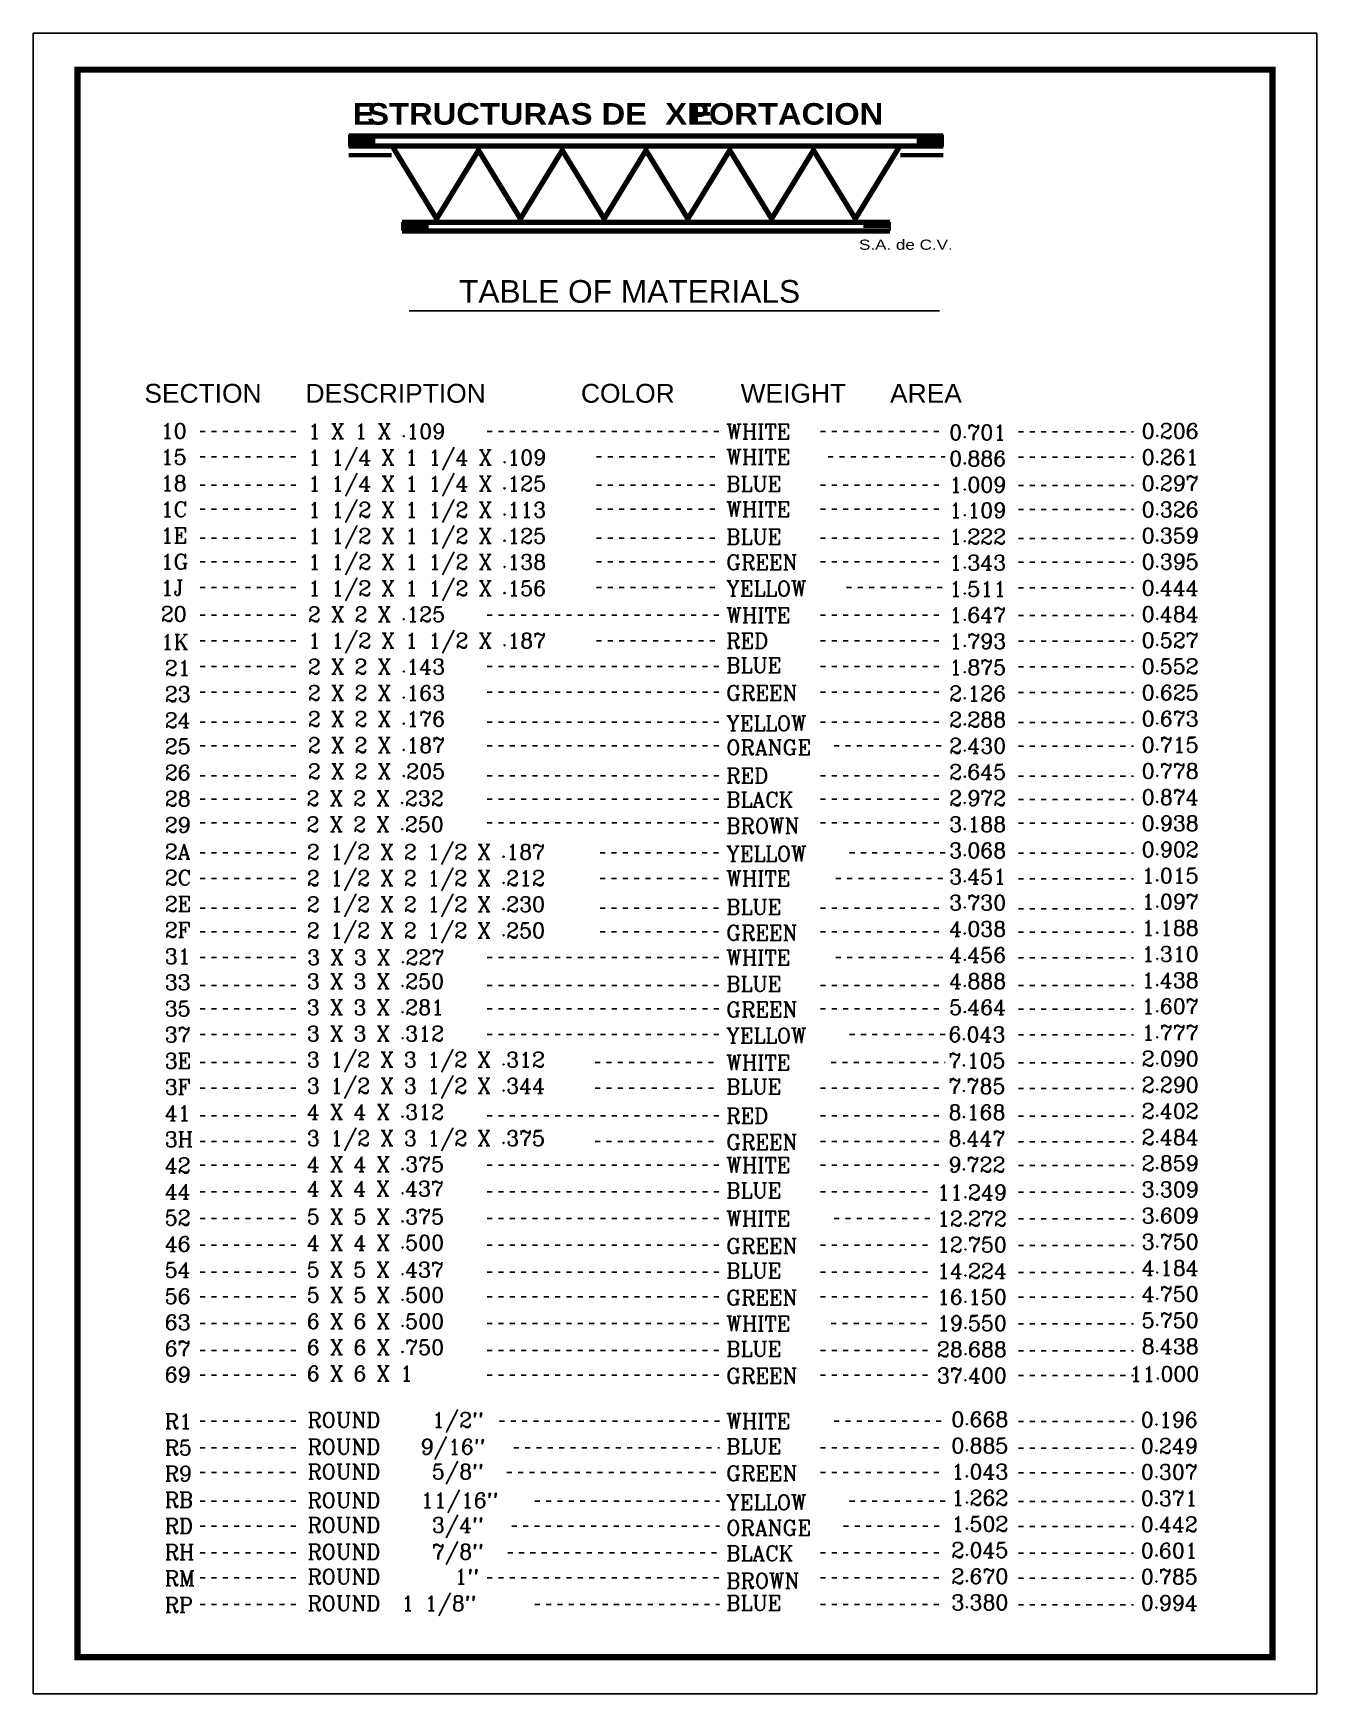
# Model space of a CAD drawing. Extents: x 112.5 to 138, y 51.2 to 84.2.
import ezdxf

# ---------------------------------------------------------------- set-up
doc = ezdxf.new("R2010")
doc.units = 0
doc.header["$MEASUREMENT"] = 0
doc.linetypes.add('DOT2', pattern=[0.125, 0, -0.125])
doc.layers.get('0').update_dxf_attribs({"color": 8, "linetype": 'CONTINUOUS'})
for name, color, linetype in [('D', 7, 'CONTINUOUS'), ('LINEA', 5, 'CONTINUOUS'), ('PLANTA', 7, 'CONTINUOUS')]:
    doc.layers.add(name, color=color, linetype=linetype)
doc.styles.add('HELVFULL', font='HELVFULL.SHX')
doc.styles.add('LETREROS', font='helvbold.shx', dxfattribs={"width": 1.2})
doc.styles.add('ROMANC', font='romanc', dxfattribs={"height": 0.3})
doc.styles.add('SA', font='sanss___.ttf', dxfattribs={"width": 1.2})

msp = doc.modelspace()

# ---------------------------------------------------------------- linework, layer by layer
at = {"color": 1, "linetype": 'DOT2'}
for p, q in [((115.798, 76.331), (117.723, 76.331)), ((121.504, 76.331), (126.119, 76.331)), ((128.124, 76.331), (130.6, 76.331)), ((132.055, 76.325), (134.341, 76.325)), ((115.798, 75.826), (117.723, 75.826)), ((123.674, 75.826), (126.119, 75.826)), ((128.274, 75.826), (130.6, 75.826)), ((132.055, 75.819), (134.341, 75.819)), ((115.798, 75.262), (117.723, 75.262)), ((123.674, 75.262), (126.119, 75.262)), ((128.124, 75.262), (130.6, 75.262)), ((132.055, 75.256), (134.341, 75.256)), ((115.798, 74.788), (117.723, 74.788)), ((123.674, 74.788), (126.119, 74.788)), ((128.124, 74.788), (130.6, 74.788)), ((132.055, 74.782), (134.341, 74.782)), ((115.798, 74.21), (117.723, 74.21)), ((123.674, 74.21), (126.119, 74.21)), ((128.124, 74.21), (130.6, 74.21)), ((132.055, 74.204), (134.341, 74.204)), ((115.798, 73.742), (117.723, 73.742)), ((123.674, 73.742), (126.119, 73.742)), ((128.124, 73.742), (130.6, 73.742)), ((132.055, 73.736), (134.341, 73.736)), ((115.798, 73.232), (117.723, 73.232)), ((123.674, 73.232), (126.119, 73.232)), ((128.642, 73.232), (130.6, 73.232)), ((132.055, 73.226), (134.341, 73.226)), ((115.798, 72.68), (117.723, 72.68)), ((121.504, 72.68), (126.119, 72.68)), ((128.124, 72.68), (130.6, 72.68)), ((132.055, 72.673), (134.341, 72.673)), ((115.798, 72.169), (117.723, 72.169)), ((123.674, 72.169), (126.119, 72.169)), ((128.124, 72.169), (130.6, 72.169)), ((132.055, 72.163), (134.341, 72.163)), ((115.798, 71.659), (117.723, 71.659)), ((121.504, 71.659), (126.119, 71.659)), ((128.124, 71.659), (130.6, 71.659)), ((132.055, 71.653), (134.341, 71.653)), ((115.798, 71.149), (117.723, 71.149)), ((121.504, 71.149), (126.119, 71.149)), ((128.124, 71.149), (130.6, 71.149)), ((132.055, 71.143), (134.341, 71.143)), ((115.798, 70.554), (117.723, 70.554)), ((121.504, 70.554), (126.119, 70.554)), ((128.124, 70.554), (130.6, 70.554)), ((132.055, 70.547), (134.341, 70.547)), ((115.798, 70.086), (117.723, 70.086)), ((121.504, 70.086), (126.119, 70.086)), ((128.397, 70.086), (130.6, 70.086)), ((132.055, 70.08), (134.341, 70.08)), ((115.798, 69.491), (117.723, 69.491)), ((121.504, 69.491), (126.119, 69.491)), ((128.124, 69.491), (130.6, 69.491)), ((132.055, 69.484), (134.341, 69.484)), ((115.798, 69.023), (117.723, 69.023)), ((121.504, 69.023), (126.119, 69.023)), ((128.124, 69.023), (130.6, 69.023)), ((132.055, 69.017), (134.341, 69.017)), ((115.798, 68.555), (117.723, 68.555)), ((121.504, 68.555), (126.119, 68.555)), ((128.124, 68.555), (130.6, 68.555)), ((132.055, 68.549), (134.341, 68.549)), ((115.798, 67.96), (117.723, 67.96)), ((123.747, 67.96), (126.119, 67.96)), ((128.703, 67.96), (130.6, 67.96)), ((132.055, 67.954), (134.341, 67.954)), ((115.798, 67.45), (117.723, 67.45)), ((123.747, 67.45), (126.119, 67.45)), ((128.427, 67.45), (130.6, 67.45)), ((132.055, 67.444), (134.341, 67.444)), ((115.798, 66.855), (117.723, 66.855)), ((123.747, 66.855), (126.119, 66.855)), ((128.124, 66.855), (130.6, 66.855)), ((132.055, 66.848), (134.341, 66.848)), ((115.798, 66.387), (117.723, 66.387)), ((123.747, 66.387), (126.119, 66.387)), ((128.124, 66.387), (130.6, 66.387)), ((132.055, 66.381), (134.341, 66.381)), ((115.798, 65.877), (117.723, 65.877)), ((121.504, 65.877), (126.119, 65.877)), ((128.427, 65.877), (130.6, 65.877)), ((132.055, 65.87), (134.341, 65.87)), ((115.798, 65.324), (117.723, 65.324)), ((121.504, 65.324), (126.119, 65.324)), ((128.124, 65.324), (130.6, 65.324)), ((132.055, 65.318), (134.341, 65.318)), ((115.798, 64.856), (117.723, 64.856)), ((121.504, 64.856), (126.119, 64.856)), ((128.124, 64.856), (130.6, 64.856)), ((132.055, 64.85), (134.341, 64.85)), ((115.798, 64.346), (117.723, 64.346)), ((121.504, 64.346), (126.119, 64.346)), ((128.703, 64.346), (130.6, 64.346)), ((132.055, 64.34), (134.341, 64.34)), ((115.798, 63.793), (117.723, 63.793)), ((123.649, 63.793), (126.119, 63.793)), ((128.335, 63.793), (130.6, 63.793)), ((132.055, 63.787), (134.341, 63.787)), ((115.798, 63.283), (117.723, 63.283)), ((123.649, 63.283), (126.119, 63.283)), ((128.124, 63.283), (130.6, 63.283)), ((132.055, 63.277), (134.341, 63.277)), ((115.798, 62.73), (117.723, 62.73)), ((121.504, 62.73), (126.119, 62.73)), ((128.124, 62.73), (130.6, 62.73)), ((132.055, 62.724), (134.341, 62.724)), ((115.798, 62.22), (117.723, 62.22)), ((123.649, 62.22), (126.119, 62.22)), ((128.124, 62.22), (130.6, 62.22)), ((132.055, 62.214), (134.341, 62.214)), ((115.798, 61.753), (117.723, 61.753)), ((121.504, 61.753), (126.119, 61.753)), ((128.124, 61.753), (130.6, 61.753)), ((132.055, 61.746), (134.341, 61.746)), ((115.798, 61.221), (117.723, 61.221)), ((121.504, 61.221), (126.119, 61.221)), ((128.124, 61.221), (130.304, 61.221)), ((132.055, 61.215), (134.341, 61.215)), ((115.798, 60.69), (117.723, 60.69)), ((121.504, 60.69), (126.119, 60.69)), ((128.397, 60.69), (130.304, 60.69)), ((132.055, 60.683), (134.341, 60.683)), ((115.798, 60.158), (117.723, 60.158)), ((121.504, 60.158), (126.119, 60.158)), ((128.124, 60.158), (130.304, 60.158)), ((132.055, 60.152), (134.341, 60.152)), ((115.798, 59.627), (117.723, 59.627)), ((121.504, 59.627), (126.119, 59.627)), ((128.124, 59.627), (130.304, 59.627)), ((132.055, 59.62), (134.341, 59.62)), ((115.798, 59.133), (117.723, 59.133)), ((121.504, 59.133), (126.119, 59.133)), ((128.124, 59.133), (130.304, 59.133)), ((132.055, 59.127), (134.341, 59.127)), ((115.798, 58.602), (117.723, 58.602)), ((121.504, 58.602), (126.119, 58.602)), ((128.335, 58.602), (130.304, 58.602)), ((132.055, 58.595), (134.341, 58.595)), ((115.798, 58.07), (117.723, 58.07)), ((121.504, 58.07), (126.119, 58.07)), ((128.124, 58.07), (130.304, 58.07)), ((132.055, 58.064), (134.341, 58.064)), ((115.798, 57.577), (117.723, 57.577)), ((121.504, 57.577), (126.119, 57.577)), ((128.124, 57.577), (130.304, 57.577)), ((132.055, 57.57), (134.341, 57.57)), ((115.798, 56.666), (117.723, 56.666)), ((121.744, 56.666), (126.119, 56.666)), ((128.397, 56.666), (130.6, 56.666)), ((132.055, 56.659), (134.341, 56.659)), ((115.798, 56.134), (117.723, 56.134)), ((122.033, 56.134), (126.119, 56.134)), ((128.124, 56.134), (130.6, 56.134)), ((132.055, 56.128), (134.341, 56.128)), ((115.798, 55.641), (117.723, 55.641)), ((121.895, 55.641), (126.119, 55.641)), ((128.124, 55.641), (130.6, 55.641)), ((132.055, 55.634), (134.341, 55.634)), ((115.798, 55.071), (117.723, 55.071)), ((122.446, 55.071), (126.119, 55.071)), ((128.703, 55.071), (130.6, 55.071)), ((132.055, 55.065), (134.341, 55.065)), ((115.798, 54.578), (117.723, 54.578)), ((121.992, 54.578), (126.119, 54.578)), ((128.58, 54.578), (130.6, 54.578)), ((132.055, 54.571), (134.341, 54.571)), ((115.798, 54.046), (117.723, 54.046)), ((121.909, 54.046), (126.119, 54.046)), ((128.124, 54.046), (130.6, 54.046)), ((132.055, 54.04), (134.341, 54.04)), ((115.798, 53.553), (117.723, 53.553)), ((121.504, 53.553), (126.119, 53.553)), ((128.124, 53.553), (130.6, 53.553)), ((132.055, 53.546), (134.341, 53.546)), ((115.798, 53.021), (117.723, 53.021)), ((122.446, 53.021), (126.119, 53.021)), ((128.124, 53.021), (130.6, 53.021)), ((132.055, 53.015), (134.341, 53.015))]:
    msp.add_line(p, q, dxfattribs=at)
at = {"color": 3, "const_width": 0.125}
msp.add_lwpolyline([(137.103, 51.971), (137.103, 83.521), (113.363, 83.521), (113.363, 51.971)], close=True, dxfattribs=at)
at = {"layer": 'D'}
for p, q in [((118.751, 82.218), (118.751, 81.992)), ((130.564, 82.218), (130.564, 81.992)), ((119.809, 80.488), (119.809, 80.324)), ((119.991, 80.406), (119.809, 80.406)), ((129.324, 80.406), (129.505, 80.406)), ((129.505, 80.488), (129.505, 80.324))]:
    msp.add_line(p, q, dxfattribs=at)
for points, const_width in [([(118.751, 82.202), (130.564, 82.202)], 0.105), ([(118.751, 82.105), (119.28, 82.105)], 0.123), ([(118.751, 82.007), (130.564, 82.007)], 0.105), ([(118.751, 81.822), (119.605, 81.822)], 0.0924), ([(119.613, 82.007), (120.498, 80.559), (121.33, 81.919), (122.162, 80.559), (122.994, 81.919), (123.826, 80.559), (124.657, 81.919), (125.489, 80.559), (126.321, 81.919), (127.153, 80.559), (127.985, 81.919), (128.816, 80.559), (129.702, 82.007)], 0.105), ([(130.564, 81.822), (129.71, 81.822)], 0.0924), ([(130.564, 82.105), (130.035, 82.105)], 0.123), ([(119.809, 80.488), (129.505, 80.488)], 0.105), ([(129.505, 80.406), (128.976, 80.406)], 0.0616)]:
    msp.add_lwpolyline(points, dxfattribs=dict(at, const_width=const_width))
for points in [[(119.809, 80.316, 0.105, 0.105, 0), (129.505, 80.316, 0.105, 0.105, 0)], [(119.809, 80.402, 0.0616, 0.0616, 0), (120.339, 80.402, 0.0616, 0.0616, 0)]]:
    msp.add_lwpolyline(points, format="xyseb", dxfattribs=at)
at = {"layer": 'LINEA', "color": 3}
msp.add_line((119.955, 78.731), (130.489, 78.731), dxfattribs=at)
at = {"layer": 'PLANTA'}
msp.add_lwpolyline([(112.483, 51.246), (137.983, 51.246), (137.983, 84.246), (112.483, 84.246)], close=True, dxfattribs=at)

# ---------------------------------------------------------------- texts
at = {"color": 1, "style": 'HELVFULL'}
msp.add_text('SECTION      DESCRIPTION             COLOR         WEIGHT      AREA', height=0.375, dxfattribs=at).set_placement((114.692, 76.902))
at = {"color": 2, "style": 'ROMANC'}
for s, p in [('10', (115.017, 76.192)), ('1 X 1 X .109', (117.94, 76.183)), ('WHITE', (126.252, 76.178)), ('0.701', (130.682, 76.161)), ('0.206', (134.505, 76.189)), ('15', (115.017, 75.673)), ('1 1/4 X 1 1/4 X .109', (117.94, 75.664)), ('WHITE', (126.252, 75.673)), ('0.886', (130.682, 75.641)), ('0.261', (134.505, 75.67)), ('18', (115.017, 75.153)), ('1 1/4 X 1 1/4 X .125', (117.94, 75.144)), ('BLUE', (126.252, 75.139)), ('1.009', (130.682, 75.121)), ('0.297', (134.505, 75.15)), ('1C', (115.017, 74.633)), ('1 1/2 X 1 1/2 X .113', (117.94, 74.624)), ('WHITE', (126.252, 74.635)), ('1.109', (130.681, 74.612)), ('0.326', (134.505, 74.63)), ('1E', (115.017, 74.114)), ('1 1/2 X 1 1/2 X .125', (117.94, 74.105)), ('BLUE', (126.252, 74.087)), ('1.222', (130.681, 74.092)), ('0.359', (134.505, 74.111)), ('1 1/2 X 1 1/2 X .138', (117.94, 73.585)), ('1G', (115.017, 73.594)), ('GREEN', (126.252, 73.58)), ('1.343', (130.681, 73.572)), ('0.395', (134.505, 73.591)), ('1J', (115.017, 73.074)), ('1 1/2 X 1 1/2 X .156', (117.94, 73.065)), ('YELLOW', (126.252, 73.06)), ('1.511', (130.681, 73.052)), ('0.444', (134.505, 73.071)), ('20', (115.017, 72.554)), ('2 X 2 X .125', (117.94, 72.545)), ('WHITE', (126.252, 72.527)), ('1.647', (130.681, 72.533)), ('0.484', (134.505, 72.551)), ('1K', (115.018, 71.997)), ('1 1/2 X 1 1/2 X .187', (117.94, 72.026)), ('RED', (126.252, 72.021)), ('1.793', (130.681, 72.013)), ('0.527', (134.505, 72.032)), ('21', (115.096, 71.481)), ('2 X 2 X .143', (117.94, 71.506)), ('BLUE', (126.252, 71.536)), ('1.875', (130.681, 71.493)), ('0.552', (134.505, 71.512)), ('2 X 2 X .163', (117.94, 70.986)), ('GREEN', (126.252, 70.986)), ('0.625', (134.505, 70.992)), ('23', (115.096, 70.961)), ('2.126', (130.681, 70.974)), ('24', (115.096, 70.441)), ('2 X 2 X .176', (117.94, 70.467)), ('YELLOW', (126.252, 70.381)), ('2.288', (130.681, 70.454)), ('0.673', (134.505, 70.473)), ('25', (115.096, 69.922)), ('2 X 2 X .187', (117.94, 69.947)), ('ORANGE', (126.252, 69.902)), ('2.430', (130.681, 69.934)), ('0.715', (134.505, 69.953)), ('26', (115.096, 69.402)), ('2 X 2 X .205', (117.94, 69.427)), ('RED', (126.252, 69.342)), ('2.645', (130.681, 69.414)), ('0.778', (134.505, 69.433)), ('28', (115.096, 68.882)), ('2 X 2 X .232', (117.913, 68.893)), ('BLACK', (126.252, 68.864)), ('2.972', (130.681, 68.895)), ('0.874', (134.505, 68.913)), ('29', (115.096, 68.362)), ('2 X 2 X .250', (117.913, 68.373)), ('BROWN', (126.252, 68.344)), ('3.188', (130.681, 68.375)), ('0.938', (134.505, 68.394)), ('2A', (115.096, 67.831)), ('2 1/2 X 2 1/2 X .187', (117.919, 67.825)), ('YELLOW', (126.252, 67.788)), ('3.068', (130.681, 67.855)), ('0.902', (134.505, 67.874)), ('2 1/2 X 2 1/2 X .212', (117.919, 67.305)), ('1.015', (134.505, 67.354)), ('2C', (115.096, 67.312)), ('WHITE', (126.252, 67.297)), ('3.451', (130.681, 67.336)), ('2E', (115.096, 66.792)), ('2 1/2 X 2 1/2 X .230', (117.919, 66.785)), ('BLUE', (126.252, 66.731)), ('3.730', (130.681, 66.816)), ('1.097', (134.505, 66.835)), ('2F', (115.096, 66.272)), ('2 1/2 X 2 1/2 X .250', (117.919, 66.265)), ('GREEN', (126.252, 66.218)), ('4.038', (130.681, 66.296)), ('1.188', (134.505, 66.315)), ('31', (115.096, 65.752)), ('3 X 3 X .227', (117.926, 65.73)), ('WHITE', (126.252, 65.724)), ('4.456', (130.681, 65.776)), ('1.310', (134.505, 65.795)), ('33', (115.096, 65.233)), ('3 X 3 X .250', (117.919, 65.256)), ('BLUE', (126.252, 65.201)), ('4.888', (130.681, 65.257)), ('1.438', (134.505, 65.275)), ('35', (115.096, 64.713)), ('3 X 3 X .281', (117.919, 64.736)), ('5.464', (130.681, 64.737)), ('1.607', (134.505, 64.756)), ('GREEN', (126.252, 64.694)), ('37', (115.096, 64.193)), ('3 X 3 X .312', (117.919, 64.216)), ('YELLOW', (126.252, 64.174)), ('6.043', (130.666, 64.198)), ('1.777', (134.505, 64.236)), ('3 1/2 X 3 1/2 X .312', (117.919, 63.696)), ('3E', (115.096, 63.674)), ('WHITE', (126.252, 63.64)), ('7.105', (130.666, 63.678)), ('2.090', (134.505, 63.716)), ('3F', (115.096, 63.154)), ('3 1/2 X 3 1/2 X .344', (117.919, 63.177)), ('BLUE', (126.252, 63.16)), ('7.785', (130.666, 63.17)), ('2.290', (134.505, 63.197)), ('41', (115.096, 62.634)), ('4 X 4 X .312', (117.919, 62.657)), ('RED', (126.252, 62.582)), ('8.168', (130.666, 62.651)), ('2.402', (134.505, 62.677)), ('3H', (115.096, 62.114)), ('3 1/2 X 3 1/2 X .375', (117.919, 62.137)), ('8.447', (130.666, 62.131)), ('2.484', (134.505, 62.157)), ('GREEN', (126.252, 62.058)), ('42', (115.096, 61.595)), ('4 X 4 X .375', (117.919, 61.618)), ('WHITE', (126.252, 61.6)), ('9.722', (130.666, 61.611)), ('2.859', (134.505, 61.637)), ('4 X 4 X .437', (117.917, 61.136)), ('BLUE', (126.252, 61.098)), ('3.309', (134.505, 61.118)), ('44', (115.096, 61.075)), ('11.249', (130.438, 61.058)), ('52', (115.096, 60.555)), ('5 X 5 X .375', (117.919, 60.578)), ('WHITE', (126.252, 60.537)), ('12.272', (130.438, 60.538)), ('3.609', (134.505, 60.598)), ('46', (115.096, 60.036)), ('4 X 4 X .500', (117.919, 60.058)), ('GREEN', (126.252, 59.995)), ('12.750', (130.438, 60.019)), ('3.750', (134.505, 60.078)), ('54', (115.096, 59.516)), ('5 X 5 X .437', (117.917, 59.526)), ('BLUE', (126.252, 59.503)), ('14.224', (130.438, 59.499)), ('4.184', (134.505, 59.559)), ('56', (115.096, 58.996)), ('5 X 5 X .500', (117.919, 59.019)), ('GREEN', (126.252, 58.97)), ('16.150', (130.438, 58.979)), ('4.750', (134.505, 59.039)), ('63', (115.096, 58.476)), ('6 X 6 X .500', (117.919, 58.499)), ('WHITE', (126.252, 58.449)), ('19.550', (130.438, 58.46)), ('5.750', (134.505, 58.519)), ('67', (115.096, 57.957)), ('6 X 6 X .750', (117.919, 57.98)), ('BLUE', (126.252, 57.947)), ('28.688', (130.438, 57.94)), ('8.438', (134.505, 57.999)), ('6 X 6 X 1', (117.919, 57.46)), ('11.000', (134.26, 57.453)), ('69', (115.096, 57.437)), ('GREEN', (126.252, 57.414)), ('37.400', (130.438, 57.42)), ('R1', (115.096, 56.509)), ('ROUND    1/2"', (117.931, 56.536)), ('WHITE', (126.252, 56.513)), ('0.668', (130.724, 56.548)), ('0.196', (134.488, 56.54)), ('R5', (115.096, 55.989)), ('ROUND   9/16"', (117.931, 56.004)), ('BLUE', (126.252, 56.011)), ('0.885', (130.724, 56.028)), ('0.249', (134.488, 56.02)), ('ROUND    5/8"', (117.931, 55.511)), ('GREEN', (126.252, 55.478)), ('1.043', (130.724, 55.509)), ('0.307', (134.488, 55.501)), ('R9', (115.096, 55.469)), ('RB', (115.096, 54.95)), ('ROUND   11/16"', (117.931, 54.941)), ('YELLOW', (126.252, 54.899)), ('1.262', (130.724, 54.989)), ('0.371', (134.488, 54.981)), ('ROUND    3/4"', (117.931, 54.448)), ('RD', (115.096, 54.43)), ('ORANGE', (126.252, 54.394)), ('1.502', (130.724, 54.469)), ('0.442', (134.488, 54.461)), ('RH', (115.096, 53.91)), ('ROUND    7/8"', (117.931, 53.917)), ('BLACK', (126.252, 53.888)), ('2.045', (130.724, 53.95)), ('0.601', (134.488, 53.941)), ('RM', (115.096, 53.39)), ('ROUND      1"', (117.931, 53.423)), ('BROWN', (126.252, 53.341)), ('2.670', (130.724, 53.43)), ('0.785', (134.488, 53.422)), ('RP', (115.096, 52.862)), ('ROUND  1 1/8"', (117.931, 52.892)), ('BLUE', (126.252, 52.898)), ('3.380', (130.724, 52.91)), ('0.994', (134.488, 52.902))]:
    msp.add_text(s, height=0.3, dxfattribs=at).set_placement(p)
at = {"layer": 'D', "color": 150}
for s, height, style, width, p in [('E', 0.429, 'LETREROS', 1.084336, (118.831, 82.428)), ('E', 0.429, 'LETREROS', 1.084336, (125.556, 82.428)), ('S.A. de C.V.', 0.20185, 'SA', 1.2, (128.889, 79.942))]:
    msp.add_text(s, height=height, dxfattribs=dict(at, style=style, width=width)).set_placement(p)
at = {"layer": 'D', "color": 30, "style": 'LETREROS', "width": 1.084336}
msp.add_text(' STRUCTURAS DE  XPORTACION', height=0.42894, dxfattribs=at).set_placement((118.939, 82.428))
at = {"layer": 'LINEA', "style": 'HELVFULL'}
msp.add_text('TABLE OF MATERIALS', height=0.45, dxfattribs=at).set_placement((120.943, 78.89))

doc.saveas('drawing.dxf')
